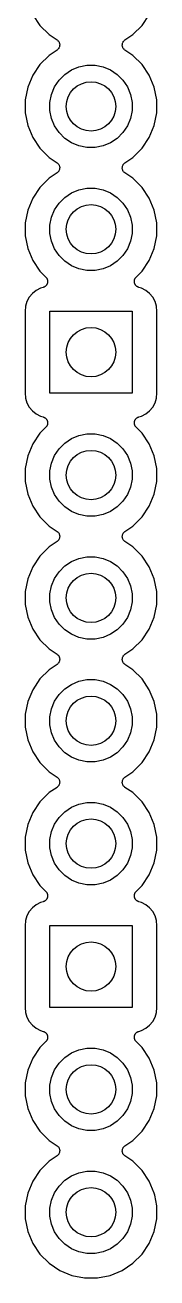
# Model space of a CAD drawing. Extents: x 191 to 259.8, y -137.9 to -38.6.
# Drawn here: x 220.89 to 223.61, y -114.39 to -88.49 of the extents above; entities that cross this region are included whole.
import ezdxf

# ---------------------------------------------------------------- set-up
doc = ezdxf.new("R2010")
doc.units = 0
doc.layers.add('BLACK', color=7, linetype='CONTINUOUS')

msp = doc.modelspace()

# ---------------------------------------------------------------- linework, layer by layer
at = {"layer": 'BLACK', "linetype": 'CONTINUOUS'}
for p, q in [((221.047, -88.2733), (221.195, -88.4957)), ((223.305, -88.4957), (223.453, -88.2733)), ((221.195, -88.4957), (221.384, -88.6848)), ((223.116, -88.6848), (223.305, -88.4957)), ((221.384, -88.6848), (221.548, -88.7944)), ((221.548, -88.7944), (221.549, -88.795)), ((221.549, -88.795), (221.549, -88.795)), ((221.549, -88.795), (221.549, -88.795)), ((221.549, -88.795), (221.55, -88.7954)), ((221.55, -88.7954), (221.559, -88.8033)), ((221.559, -88.8033), (221.568, -88.8109)), ((221.568, -88.8109), (221.568, -88.8112)), ((221.568, -88.8112), (221.569, -88.8114)), ((221.569, -88.8114), (221.576, -88.8208)), ((221.576, -88.8208), (221.584, -88.8302)), ((221.584, -88.8302), (221.584, -88.8305)), ((221.584, -88.8305), (221.584, -88.8307)), ((221.584, -88.8307), (221.59, -88.8414)), ((222.911, -88.8399), (222.917, -88.8293)), ((222.917, -88.8287), (222.925, -88.8194)), ((222.917, -88.829), (222.917, -88.8287)), ((222.917, -88.8293), (222.917, -88.829)), ((222.925, -88.8194), (222.933, -88.8101)), ((222.933, -88.8096), (222.942, -88.802)), ((222.933, -88.8099), (222.933, -88.8096)), ((222.933, -88.8101), (222.933, -88.8099)), ((222.942, -88.802), (222.952, -88.7944)), ((222.952, -88.7944), (223.116, -88.6848)), ((221.548, -89.0056), (221.384, -89.1152)), ((221.558, -88.9979), (221.548, -89.0056)), ((221.567, -88.9903), (221.558, -88.9979)), ((221.575, -88.9805), (221.567, -88.9899)), ((221.567, -88.9899), (221.567, -88.9901)), ((221.567, -88.9901), (221.567, -88.9903)), ((221.583, -88.9713), (221.575, -88.9805)), ((221.589, -88.96), (221.583, -88.9707)), ((221.583, -88.9707), (221.583, -88.971)), ((221.583, -88.971), (221.583, -88.9713)), ((221.595, -88.9495), (221.589, -88.96)), ((221.59, -88.8414), (221.595, -88.8521)), ((221.595, -88.8521), (221.595, -88.8524)), ((221.595, -88.8524), (221.596, -88.8527)), ((221.599, -88.9372), (221.595, -88.9489)), ((221.595, -88.9489), (221.595, -88.9492)), ((221.595, -88.9492), (221.595, -88.9495)), ((221.596, -88.8527), (221.599, -88.8643)), ((221.599, -88.8643), (221.602, -88.8759)), ((221.602, -88.9259), (221.599, -88.9372)), ((221.602, -88.8759), (221.602, -88.8762)), ((221.602, -88.8762), (221.603, -88.8765)), ((221.603, -88.9132), (221.602, -88.9252)), ((221.602, -88.9252), (221.602, -88.9255)), ((221.602, -88.9255), (221.602, -88.9259)), ((221.603, -88.8765), (221.604, -88.8885)), ((221.605, -88.9012), (221.603, -88.9132)), ((221.604, -88.8885), (221.605, -88.9006)), ((221.605, -88.9006), (221.605, -88.9009)), ((221.605, -88.9009), (221.605, -88.9012)), ((222.895, -88.8988), (222.897, -88.8869)), ((222.895, -88.8991), (222.895, -88.8988)), ((222.895, -88.8994), (222.895, -88.8991)), ((222.896, -88.9115), (222.895, -88.8994)), ((222.897, -88.9235), (222.896, -88.9115)), ((222.897, -88.8869), (222.898, -88.8748)), ((222.898, -88.9238), (222.897, -88.9235)), ((222.898, -88.8741), (222.901, -88.8627)), ((222.898, -88.8745), (222.898, -88.8741)), ((222.898, -88.8748), (222.898, -88.8745)), ((222.898, -88.9241), (222.898, -88.9238)), ((222.901, -88.9358), (222.898, -88.9241)), ((222.901, -88.8627), (222.905, -88.8511)), ((222.904, -88.9473), (222.901, -88.9358)), ((222.905, -88.9476), (222.904, -88.9473)), ((222.905, -88.8505), (222.911, -88.8399)), ((222.905, -88.8508), (222.905, -88.8505)), ((222.905, -88.8511), (222.905, -88.8508)), ((222.905, -88.9479), (222.905, -88.9476)), ((222.91, -88.9586), (222.905, -88.9479)), ((222.916, -88.9693), (222.91, -88.9586)), ((222.916, -88.9695), (222.916, -88.9693)), ((222.916, -88.9698), (222.916, -88.9695)), ((222.924, -88.9791), (222.916, -88.9698)), ((222.931, -88.9886), (222.924, -88.9791)), ((222.932, -88.9888), (222.931, -88.9886)), ((222.932, -88.9891), (222.932, -88.9888)), ((222.941, -88.9967), (222.932, -88.9891)), ((222.95, -89.0046), (222.941, -88.9967)), ((222.951, -89.005), (222.95, -89.0046)), ((222.952, -89.0056), (222.951, -89.005)), ((222.951, -89.005), (222.951, -89.005)), ((222.951, -89.005), (222.951, -89.005)), ((223.116, -89.1152), (222.952, -89.0056)), ((221.195, -89.3043), (221.047, -89.5267)), ((221.384, -89.1152), (221.195, -89.3043)), ((221.847, -89.4167), (222.002, -89.3527)), ((222.002, -89.3527), (222.166, -89.32)), ((222.166, -89.32), (222.334, -89.32)), ((222.334, -89.32), (222.498, -89.3527)), ((222.498, -89.3527), (222.653, -89.4167)), ((223.305, -89.3043), (223.116, -89.1152)), ((223.453, -89.5267), (223.305, -89.3043)), ((221.047, -89.5267), (220.944, -89.7739)), ((221.59, -89.6282), (221.708, -89.5098)), ((221.708, -89.5098), (221.847, -89.4167)), ((222.653, -89.4167), (222.792, -89.5098)), ((222.792, -89.5098), (222.91, -89.6282)), ((223.556, -89.7739), (223.453, -89.5267)), ((220.944, -89.7739), (220.892, -90.0362)), ((221.433, -89.9221), (221.497, -89.7674)), ((221.497, -89.7674), (221.59, -89.6282)), ((222.91, -89.6282), (223.003, -89.7674)), ((223.003, -89.7674), (223.067, -89.9221)), ((223.608, -90.0362), (223.556, -89.7739)), ((220.892, -90.0362), (220.892, -90.3037)), ((221.4, -90.0863), (221.433, -89.9221)), ((221.4, -90.2537), (221.4, -90.0863)), ((223.067, -89.9221), (223.1, -90.0863)), ((223.1, -90.0863), (223.1, -90.2537)), ((223.608, -90.3037), (223.608, -90.0362)), ((220.892, -90.3037), (220.944, -90.5661)), ((221.433, -90.4179), (221.4, -90.2537)), ((223.1, -90.2537), (223.067, -90.4179)), ((223.556, -90.5661), (223.608, -90.3037)), ((220.944, -90.5661), (221.047, -90.8133)), ((221.497, -90.5726), (221.433, -90.4179)), ((221.59, -90.7118), (221.497, -90.5726)), ((223.003, -90.5726), (222.91, -90.7118)), ((223.067, -90.4179), (223.003, -90.5726)), ((223.453, -90.8133), (223.556, -90.5661)), ((221.047, -90.8133), (221.195, -91.0357)), ((221.708, -90.8302), (221.59, -90.7118)), ((221.847, -90.9233), (221.708, -90.8302)), ((222.792, -90.8302), (222.653, -90.9233)), ((222.91, -90.7118), (222.792, -90.8302)), ((223.305, -91.0357), (223.453, -90.8133)), ((221.195, -91.0357), (221.384, -91.2248)), ((222.002, -90.9873), (221.847, -90.9233)), ((222.166, -91.02), (222.002, -90.9873)), ((222.334, -91.02), (222.166, -91.02)), ((222.498, -90.9873), (222.334, -91.02)), ((222.653, -90.9233), (222.498, -90.9873)), ((223.116, -91.2248), (223.305, -91.0357)), ((221.384, -91.2248), (221.548, -91.3344)), ((221.548, -91.3344), (221.549, -91.335)), ((221.549, -91.335), (221.549, -91.335)), ((221.549, -91.335), (221.549, -91.335)), ((221.549, -91.335), (221.55, -91.3354)), ((221.55, -91.3354), (221.559, -91.3433)), ((221.559, -91.3433), (221.568, -91.3509)), ((221.568, -91.3509), (221.568, -91.3512)), ((221.568, -91.3512), (221.569, -91.3514)), ((221.569, -91.3514), (221.576, -91.3608)), ((221.576, -91.3608), (221.584, -91.3702)), ((221.584, -91.3702), (221.584, -91.3705)), ((221.584, -91.3705), (221.584, -91.3707)), ((221.584, -91.3707), (221.59, -91.3814)), ((221.59, -91.3814), (221.595, -91.3921)), ((221.595, -91.3921), (221.595, -91.3924)), ((221.595, -91.3924), (221.596, -91.3927)), ((221.596, -91.3927), (221.599, -91.4043)), ((221.599, -91.4043), (221.602, -91.4159)), ((221.602, -91.4159), (221.602, -91.4162)), ((221.602, -91.4162), (221.603, -91.4165)), ((221.603, -91.4165), (221.604, -91.4285)), ((222.895, -91.4388), (222.897, -91.4269)), ((222.897, -91.4269), (222.898, -91.4148)), ((222.898, -91.4141), (222.901, -91.4027)), ((222.898, -91.4145), (222.898, -91.4141)), ((222.898, -91.4148), (222.898, -91.4145)), ((222.901, -91.4027), (222.905, -91.3911)), ((222.905, -91.3905), (222.911, -91.3799)), ((222.905, -91.3908), (222.905, -91.3905)), ((222.905, -91.3911), (222.905, -91.3908)), ((222.911, -91.3799), (222.917, -91.3693)), ((222.917, -91.3687), (222.925, -91.3594)), ((222.917, -91.369), (222.917, -91.3687)), ((222.917, -91.3693), (222.917, -91.369)), ((222.925, -91.3594), (222.933, -91.3501)), ((222.933, -91.3496), (222.942, -91.342)), ((222.933, -91.3499), (222.933, -91.3496)), ((222.933, -91.3501), (222.933, -91.3499)), ((222.942, -91.342), (222.952, -91.3344)), ((222.952, -91.3344), (223.116, -91.2248)), ((221.384, -91.6552), (221.195, -91.8443)), ((221.548, -91.5456), (221.384, -91.6552)), ((221.558, -91.5379), (221.548, -91.5456)), ((221.567, -91.5303), (221.558, -91.5379)), ((221.575, -91.5205), (221.567, -91.5299)), ((221.567, -91.5299), (221.567, -91.5301)), ((221.567, -91.5301), (221.567, -91.5303)), ((221.583, -91.5113), (221.575, -91.5205)), ((221.589, -91.5), (221.583, -91.5107)), ((221.583, -91.5107), (221.583, -91.511)), ((221.583, -91.511), (221.583, -91.5113)), ((221.595, -91.4895), (221.589, -91.5)), ((221.599, -91.4772), (221.595, -91.4889)), ((221.595, -91.4889), (221.595, -91.4892)), ((221.595, -91.4892), (221.595, -91.4895)), ((221.602, -91.4659), (221.599, -91.4772)), ((221.603, -91.4532), (221.602, -91.4652)), ((221.602, -91.4652), (221.602, -91.4655)), ((221.602, -91.4655), (221.602, -91.4659)), ((221.605, -91.4412), (221.603, -91.4532)), ((221.604, -91.4285), (221.605, -91.4406)), ((221.605, -91.4406), (221.605, -91.4409)), ((221.605, -91.4409), (221.605, -91.4412)), ((222.895, -91.4391), (222.895, -91.4388)), ((222.895, -91.4394), (222.895, -91.4391)), ((222.896, -91.4515), (222.895, -91.4394)), ((222.897, -91.4635), (222.896, -91.4515)), ((222.898, -91.4638), (222.897, -91.4635)), ((222.898, -91.4641), (222.898, -91.4638)), ((222.901, -91.4758), (222.898, -91.4641)), ((222.904, -91.4873), (222.901, -91.4758)), ((222.905, -91.4876), (222.904, -91.4873)), ((222.905, -91.4879), (222.905, -91.4876)), ((222.91, -91.4986), (222.905, -91.4879)), ((222.916, -91.5093), (222.91, -91.4986)), ((222.916, -91.5095), (222.916, -91.5093)), ((222.916, -91.5098), (222.916, -91.5095)), ((222.924, -91.5191), (222.916, -91.5098)), ((222.931, -91.5286), (222.924, -91.5191)), ((222.932, -91.5288), (222.931, -91.5286)), ((222.932, -91.5291), (222.932, -91.5288)), ((222.941, -91.5367), (222.932, -91.5291)), ((222.95, -91.5446), (222.941, -91.5367)), ((222.951, -91.545), (222.95, -91.5446)), ((222.952, -91.5456), (222.951, -91.545)), ((222.951, -91.545), (222.951, -91.545)), ((222.951, -91.545), (222.951, -91.545)), ((223.116, -91.6552), (222.952, -91.5456)), ((223.305, -91.8443), (223.116, -91.6552)), ((221.195, -91.8443), (221.047, -92.0667)), ((221.847, -91.9567), (222.002, -91.8927)), ((222.002, -91.8927), (222.166, -91.86)), ((222.166, -91.86), (222.334, -91.86)), ((222.334, -91.86), (222.498, -91.8927)), ((222.498, -91.8927), (222.653, -91.9567)), ((223.453, -92.0667), (223.305, -91.8443)), ((221.047, -92.0667), (220.944, -92.3139)), ((221.497, -92.3074), (221.59, -92.1682)), ((221.59, -92.1682), (221.708, -92.0498)), ((221.708, -92.0498), (221.847, -91.9567)), ((222.653, -91.9567), (222.792, -92.0498)), ((222.792, -92.0498), (222.91, -92.1682)), ((222.91, -92.1682), (223.003, -92.3074)), ((223.556, -92.3139), (223.453, -92.0667)), ((220.944, -92.3139), (220.892, -92.5763)), ((221.4, -92.6263), (221.433, -92.4621)), ((221.433, -92.4621), (221.497, -92.3074)), ((223.003, -92.3074), (223.067, -92.4621)), ((223.067, -92.4621), (223.1, -92.6263)), ((223.608, -92.5763), (223.556, -92.3139)), ((220.892, -92.5763), (220.892, -92.8438)), ((221.4, -92.7937), (221.4, -92.6263)), ((223.1, -92.6263), (223.1, -92.7937)), ((223.608, -92.8438), (223.608, -92.5763)), ((220.892, -92.8438), (220.944, -93.1061)), ((221.433, -92.9579), (221.4, -92.7937)), ((221.497, -93.1126), (221.433, -92.9579)), ((223.067, -92.9579), (223.003, -93.1126)), ((223.1, -92.7937), (223.067, -92.9579)), ((223.556, -93.1061), (223.608, -92.8438)), ((220.944, -93.1061), (221.047, -93.3533)), ((221.59, -93.2518), (221.497, -93.1126)), ((223.003, -93.1126), (222.91, -93.2518)), ((223.453, -93.3533), (223.556, -93.1061)), ((221.047, -93.3533), (221.195, -93.5757)), ((221.708, -93.3702), (221.59, -93.2518)), ((221.847, -93.4633), (221.708, -93.3702)), ((222.002, -93.5273), (221.847, -93.4633)), ((222.653, -93.4633), (222.498, -93.5273)), ((222.792, -93.3702), (222.653, -93.4633)), ((222.91, -93.2518), (222.792, -93.3702)), ((223.305, -93.5757), (223.453, -93.3533)), ((221.195, -93.5757), (221.318, -93.6987)), ((221.318, -93.6987), (221.319, -93.6999)), ((221.319, -93.6999), (221.323, -93.7046)), ((221.323, -93.7046), (221.327, -93.7088)), ((221.327, -93.7088), (221.331, -93.7142)), ((221.331, -93.7142), (221.335, -93.7193)), ((221.335, -93.7193), (221.338, -93.7246)), ((221.338, -93.7246), (221.341, -93.7295)), ((221.341, -93.7295), (221.343, -93.7355)), ((221.343, -93.7355), (221.346, -93.7413)), ((221.346, -93.7413), (221.348, -93.747)), ((221.348, -93.747), (221.35, -93.7525)), ((221.35, -93.7525), (221.351, -93.7589)), ((222.166, -93.56), (222.002, -93.5273)), ((222.334, -93.56), (222.166, -93.56)), ((222.498, -93.5273), (222.334, -93.56)), ((223.147, -93.7634), (223.149, -93.7571)), ((223.149, -93.7571), (223.15, -93.7508)), ((223.15, -93.7508), (223.153, -93.7453)), ((223.153, -93.7453), (223.154, -93.7397)), ((223.154, -93.7397), (223.157, -93.7339)), ((223.157, -93.7339), (223.16, -93.7279)), ((223.16, -93.7279), (223.163, -93.723)), ((223.163, -93.723), (223.166, -93.7178)), ((223.166, -93.7178), (223.17, -93.7128)), ((223.17, -93.7128), (223.174, -93.7074)), ((223.174, -93.7074), (223.178, -93.7033)), ((223.178, -93.7033), (223.182, -93.6987)), ((223.182, -93.6987), (223.305, -93.5757)), ((221.116, -93.9756), (221.039, -94.0391)), ((221.205, -93.9284), (221.116, -93.9756)), ((221.265, -93.91), (221.205, -93.9284)), ((221.271, -93.9078), (221.265, -93.91)), ((221.276, -93.9061), (221.271, -93.9078)), ((221.282, -93.903), (221.276, -93.9061)), ((221.288, -93.9005), (221.282, -93.903)), ((221.293, -93.8973), (221.288, -93.9005)), ((221.298, -93.8945), (221.293, -93.8973)), ((221.303, -93.8904), (221.298, -93.8945)), ((221.309, -93.8868), (221.303, -93.8904)), ((221.313, -93.8826), (221.309, -93.8868)), ((221.318, -93.8789), (221.313, -93.8826)), ((221.322, -93.8739), (221.318, -93.8789)), ((221.326, -93.8693), (221.322, -93.8739)), ((221.33, -93.8644), (221.326, -93.8693)), ((221.333, -93.8599), (221.33, -93.8644)), ((221.337, -93.8542), (221.333, -93.8599)), ((221.34, -93.8487), (221.337, -93.8542)), ((221.342, -93.8433), (221.34, -93.8487)), ((221.345, -93.8381), (221.342, -93.8433)), ((221.347, -93.8319), (221.345, -93.8381)), ((221.35, -93.8259), (221.347, -93.8319)), ((221.351, -93.8201), (221.35, -93.8259)), ((221.351, -93.7589), (221.353, -93.7651)), ((221.353, -93.8145), (221.351, -93.8201)), ((221.353, -93.7651), (221.354, -93.771)), ((221.355, -93.8016), (221.353, -93.808)), ((221.353, -93.808), (221.353, -93.8145)), ((221.354, -93.771), (221.355, -93.7768)), ((221.355, -93.7768), (221.355, -93.7833)), ((221.355, -93.7833), (221.355, -93.7898)), ((221.355, -93.7898), (221.355, -93.7957)), ((221.355, -93.7957), (221.355, -93.8016)), ((223.145, -93.775), (223.147, -93.7693)), ((223.145, -93.7816), (223.145, -93.775)), ((223.145, -93.788), (223.145, -93.7816)), ((223.145, -93.7939), (223.145, -93.788)), ((223.145, -93.7998), (223.145, -93.7939)), ((223.146, -93.8062), (223.145, -93.7998)), ((223.147, -93.8127), (223.146, -93.8062)), ((223.147, -93.7693), (223.147, -93.7634)), ((223.149, -93.8184), (223.147, -93.8127)), ((223.15, -93.8242), (223.149, -93.8184)), ((223.152, -93.8302), (223.15, -93.8242)), ((223.154, -93.8365), (223.152, -93.8302)), ((223.157, -93.8417), (223.154, -93.8365)), ((223.159, -93.8472), (223.157, -93.8417)), ((223.163, -93.8526), (223.159, -93.8472)), ((223.166, -93.8584), (223.163, -93.8526)), ((223.169, -93.863), (223.166, -93.8584)), ((223.173, -93.8679), (223.169, -93.863)), ((223.177, -93.8726), (223.173, -93.8679)), ((223.181, -93.8777), (223.177, -93.8726)), ((223.186, -93.8814), (223.181, -93.8777)), ((223.19, -93.8857), (223.186, -93.8814)), ((223.195, -93.8894), (223.19, -93.8857)), ((223.2, -93.8935), (223.195, -93.8894)), ((223.205, -93.8964), (223.2, -93.8935)), ((223.21, -93.8997), (223.205, -93.8964)), ((223.216, -93.9023), (223.21, -93.8997)), ((223.222, -93.9054), (223.216, -93.9023)), ((223.228, -93.9072), (223.222, -93.9054)), ((223.233, -93.9095), (223.228, -93.9072)), ((223.235, -93.91), (223.233, -93.9095)), ((223.295, -93.9284), (223.235, -93.91)), ((223.384, -93.9756), (223.295, -93.9284)), ((223.461, -94.0391), (223.384, -93.9756)), ((220.928, -94.2047), (220.899, -94.3004)), ((220.976, -94.1164), (220.928, -94.2047)), ((221.039, -94.0391), (220.976, -94.1164)), ((223.524, -94.1164), (223.461, -94.0391)), ((223.572, -94.2047), (223.524, -94.1164)), ((223.601, -94.3004), (223.572, -94.2047)), ((220.899, -94.3004), (220.889, -94.4062)), ((220.889, -94.4062), (220.889, -96.0938)), ((221.4, -96.1), (221.4, -94.4)), ((221.4, -94.4), (223.1, -94.4)), ((223.1, -94.4), (223.1, -96.1)), ((223.611, -94.4062), (223.601, -94.3004)), ((223.611, -96.0938), (223.611, -94.4062)), ((220.889, -96.0938), (220.899, -96.1996)), ((220.899, -96.1996), (220.928, -96.2953)), ((220.928, -96.2953), (220.976, -96.3836)), ((223.1, -96.1), (221.4, -96.1)), ((223.524, -96.3836), (223.572, -96.2953)), ((223.572, -96.2953), (223.601, -96.1996)), ((223.601, -96.1996), (223.611, -96.0938)), ((220.976, -96.3836), (221.039, -96.4609)), ((221.039, -96.4609), (221.116, -96.5244)), ((221.116, -96.5244), (221.205, -96.5716)), ((221.205, -96.5716), (221.265, -96.59)), ((221.265, -96.59), (221.267, -96.5905)), ((221.267, -96.5905), (221.272, -96.5928)), ((221.272, -96.5928), (221.278, -96.5946)), ((221.278, -96.5946), (221.284, -96.5977)), ((221.284, -96.5977), (221.29, -96.6003)), ((221.29, -96.6003), (221.295, -96.6037)), ((221.295, -96.6037), (221.3, -96.6065)), ((221.3, -96.6065), (221.305, -96.6106)), ((223.197, -96.6096), (223.202, -96.6055)), ((223.202, -96.6055), (223.207, -96.6027)), ((223.207, -96.6027), (223.212, -96.5995)), ((223.212, -96.5995), (223.218, -96.597)), ((223.218, -96.597), (223.224, -96.5939)), ((223.224, -96.5939), (223.229, -96.5922)), ((223.229, -96.5922), (223.235, -96.59)), ((223.235, -96.59), (223.295, -96.5716)), ((223.295, -96.5716), (223.384, -96.5244)), ((223.384, -96.5244), (223.461, -96.4609)), ((223.461, -96.4609), (223.524, -96.3836)), ((221.318, -96.8013), (221.195, -96.9243)), ((221.305, -96.6106), (221.31, -96.6143)), ((221.31, -96.6143), (221.314, -96.6186)), ((221.314, -96.6186), (221.319, -96.6223)), ((221.322, -96.7968), (221.318, -96.8013)), ((221.319, -96.6223), (221.323, -96.6274)), ((221.326, -96.7926), (221.322, -96.7968)), ((221.323, -96.6274), (221.327, -96.6321)), ((221.33, -96.7872), (221.326, -96.7926)), ((221.327, -96.6321), (221.331, -96.637)), ((221.334, -96.7822), (221.33, -96.7872)), ((221.331, -96.637), (221.334, -96.6416)), ((221.334, -96.6416), (221.337, -96.6474)), ((221.337, -96.777), (221.334, -96.7822)), ((221.337, -96.6474), (221.341, -96.6528)), ((221.34, -96.7721), (221.337, -96.777)), ((221.343, -96.7661), (221.34, -96.7721)), ((221.341, -96.6528), (221.343, -96.6583)), ((221.343, -96.6583), (221.346, -96.6635)), ((221.346, -96.7603), (221.343, -96.7661)), ((221.346, -96.6635), (221.348, -96.6698)), ((221.347, -96.7547), (221.346, -96.7603)), ((221.35, -96.7492), (221.347, -96.7547)), ((221.348, -96.6698), (221.35, -96.6758)), ((221.35, -96.6758), (221.351, -96.6816)), ((221.351, -96.7428), (221.35, -96.7492)), ((221.351, -96.6816), (221.353, -96.6873)), ((221.353, -96.7366), (221.351, -96.7428)), ((221.353, -96.6873), (221.354, -96.6938)), ((221.355, -96.725), (221.353, -96.7307)), ((221.353, -96.7307), (221.353, -96.7366)), ((221.354, -96.6938), (221.355, -96.7002)), ((221.355, -96.7002), (221.355, -96.7061)), ((221.355, -96.7061), (221.355, -96.712)), ((221.355, -96.712), (221.355, -96.7184)), ((221.355, -96.7184), (221.355, -96.725)), ((223.145, -96.6984), (223.147, -96.692)), ((223.145, -96.7043), (223.145, -96.6984)), ((223.145, -96.7102), (223.145, -96.7043)), ((223.145, -96.7167), (223.145, -96.7102)), ((223.145, -96.7232), (223.145, -96.7167)), ((223.146, -96.729), (223.145, -96.7232)), ((223.147, -96.7349), (223.146, -96.729)), ((223.147, -96.6855), (223.149, -96.6799)), ((223.147, -96.692), (223.147, -96.6855)), ((223.149, -96.7411), (223.147, -96.7349)), ((223.149, -96.6799), (223.15, -96.6741)), ((223.15, -96.7475), (223.149, -96.7411)), ((223.15, -96.6741), (223.153, -96.6681)), ((223.152, -96.753), (223.15, -96.7475)), ((223.154, -96.7587), (223.152, -96.753)), ((223.153, -96.6681), (223.155, -96.6619)), ((223.157, -96.7645), (223.154, -96.7587)), ((223.155, -96.6619), (223.158, -96.6567)), ((223.159, -96.7705), (223.157, -96.7645)), ((223.158, -96.6567), (223.16, -96.6513)), ((223.162, -96.7754), (223.159, -96.7705)), ((223.16, -96.6513), (223.163, -96.6458)), ((223.165, -96.7807), (223.162, -96.7754)), ((223.163, -96.6458), (223.167, -96.6401)), ((223.169, -96.7858), (223.165, -96.7807)), ((223.167, -96.6401), (223.17, -96.6356)), ((223.173, -96.7912), (223.169, -96.7858)), ((223.17, -96.6356), (223.174, -96.6307)), ((223.177, -96.7954), (223.173, -96.7912)), ((223.174, -96.6307), (223.178, -96.6261)), ((223.181, -96.8001), (223.177, -96.7954)), ((223.178, -96.6261), (223.182, -96.6211)), ((223.182, -96.8013), (223.181, -96.8001)), ((223.182, -96.6211), (223.187, -96.6174)), ((223.305, -96.9243), (223.182, -96.8013)), ((223.187, -96.6174), (223.191, -96.6132)), ((223.191, -96.6132), (223.197, -96.6096)), ((221.195, -96.9243), (221.047, -97.1467)), ((221.708, -97.1298), (221.847, -97.0367)), ((221.847, -97.0367), (222.002, -96.9727)), ((222.002, -96.9727), (222.166, -96.94)), ((222.166, -96.94), (222.334, -96.94)), ((222.334, -96.94), (222.498, -96.9727)), ((222.498, -96.9727), (222.653, -97.0367)), ((222.653, -97.0367), (222.792, -97.1298)), ((223.453, -97.1467), (223.305, -96.9243)), ((221.047, -97.1467), (220.944, -97.3939)), ((221.497, -97.3874), (221.59, -97.2482)), ((221.59, -97.2482), (221.708, -97.1298)), ((222.792, -97.1298), (222.91, -97.2482)), ((222.91, -97.2482), (223.003, -97.3874)), ((223.556, -97.3939), (223.453, -97.1467)), ((220.944, -97.3939), (220.892, -97.6562)), ((221.4, -97.7063), (221.433, -97.5421)), ((221.433, -97.5421), (221.497, -97.3874)), ((223.003, -97.3874), (223.067, -97.5421)), ((223.067, -97.5421), (223.1, -97.7063)), ((223.608, -97.6562), (223.556, -97.3939)), ((220.892, -97.6562), (220.892, -97.9237)), ((221.4, -97.8737), (221.4, -97.7063)), ((221.433, -98.0379), (221.4, -97.8737)), ((223.1, -97.8737), (223.067, -98.0379)), ((223.1, -97.7063), (223.1, -97.8737)), ((223.608, -97.9237), (223.608, -97.6562)), ((220.892, -97.9237), (220.944, -98.1861)), ((221.497, -98.1926), (221.433, -98.0379)), ((223.067, -98.0379), (223.003, -98.1926)), ((223.556, -98.1861), (223.608, -97.9237)), ((220.944, -98.1861), (221.047, -98.4333)), ((221.59, -98.3318), (221.497, -98.1926)), ((221.708, -98.4502), (221.59, -98.3318)), ((222.91, -98.3318), (222.792, -98.4502)), ((223.003, -98.1926), (222.91, -98.3318)), ((223.453, -98.4333), (223.556, -98.1861)), ((221.047, -98.4333), (221.195, -98.6557)), ((221.195, -98.6557), (221.384, -98.8448)), ((221.847, -98.5433), (221.708, -98.4502)), ((222.002, -98.6073), (221.847, -98.5433)), ((222.166, -98.64), (222.002, -98.6073)), ((222.334, -98.64), (222.166, -98.64)), ((222.498, -98.6073), (222.334, -98.64)), ((222.653, -98.5433), (222.498, -98.6073)), ((222.792, -98.4502), (222.653, -98.5433)), ((223.116, -98.8448), (223.305, -98.6557)), ((223.305, -98.6557), (223.453, -98.4333)), ((221.384, -98.8448), (221.548, -98.9544)), ((222.952, -98.9544), (223.116, -98.8448)), ((221.548, -99.1656), (221.384, -99.2752)), ((221.548, -98.9544), (221.549, -98.955)), ((221.558, -99.1579), (221.548, -99.1656)), ((221.549, -98.955), (221.549, -98.955)), ((221.549, -98.955), (221.549, -98.955)), ((221.549, -98.955), (221.55, -98.9554)), ((221.55, -98.9554), (221.559, -98.9633)), ((221.567, -99.1503), (221.558, -99.1579)), ((221.559, -98.9633), (221.568, -98.9709)), ((221.575, -99.1405), (221.567, -99.1499)), ((221.567, -99.1499), (221.567, -99.1501)), ((221.567, -99.1501), (221.567, -99.1503)), ((221.568, -98.9709), (221.568, -98.9712)), ((221.568, -98.9712), (221.569, -98.9714)), ((221.569, -98.9714), (221.576, -98.9808)), ((221.583, -99.1313), (221.575, -99.1405)), ((221.576, -98.9808), (221.584, -98.9902)), ((221.589, -99.12), (221.583, -99.1307)), ((221.583, -99.1307), (221.583, -99.131)), ((221.583, -99.131), (221.583, -99.1313)), ((221.584, -98.9902), (221.584, -98.9905)), ((221.584, -98.9905), (221.584, -98.9907)), ((221.584, -98.9907), (221.59, -99.0014)), ((221.595, -99.1095), (221.589, -99.12)), ((221.59, -99.0014), (221.595, -99.0121)), ((221.595, -99.0121), (221.595, -99.0124)), ((221.595, -99.0124), (221.596, -99.0127)), ((221.599, -99.0972), (221.595, -99.1089)), ((221.595, -99.1089), (221.595, -99.1092)), ((221.595, -99.1092), (221.595, -99.1095)), ((221.596, -99.0127), (221.599, -99.0243)), ((221.599, -99.0243), (221.602, -99.0359)), ((221.602, -99.0859), (221.599, -99.0972)), ((221.602, -99.0359), (221.602, -99.0362)), ((221.602, -99.0362), (221.603, -99.0365)), ((221.603, -99.0732), (221.602, -99.0852)), ((221.602, -99.0852), (221.602, -99.0855)), ((221.602, -99.0855), (221.602, -99.0859)), ((221.603, -99.0365), (221.604, -99.0485)), ((221.605, -99.0612), (221.603, -99.0732)), ((221.604, -99.0485), (221.605, -99.0606)), ((221.605, -99.0606), (221.605, -99.0609)), ((221.605, -99.0609), (221.605, -99.0612)), ((222.895, -99.0588), (222.897, -99.0469)), ((222.895, -99.0591), (222.895, -99.0588)), ((222.895, -99.0594), (222.895, -99.0591)), ((222.896, -99.0715), (222.895, -99.0594)), ((222.897, -99.0835), (222.896, -99.0715)), ((222.897, -99.0469), (222.898, -99.0348)), ((222.898, -99.0838), (222.897, -99.0835)), ((222.898, -99.0341), (222.901, -99.0228)), ((222.898, -99.0345), (222.898, -99.0341)), ((222.898, -99.0348), (222.898, -99.0345)), ((222.898, -99.0841), (222.898, -99.0838)), ((222.901, -99.0958), (222.898, -99.0841)), ((222.901, -99.0228), (222.905, -99.0111)), ((222.904, -99.1073), (222.901, -99.0958)), ((222.905, -99.1076), (222.904, -99.1073)), ((222.905, -99.0105), (222.911, -98.9999)), ((222.905, -99.0108), (222.905, -99.0105)), ((222.905, -99.0111), (222.905, -99.0108)), ((222.905, -99.1079), (222.905, -99.1076)), ((222.91, -99.1186), (222.905, -99.1079)), ((222.916, -99.1293), (222.91, -99.1186)), ((222.911, -98.9999), (222.917, -98.9893)), ((222.916, -99.1295), (222.916, -99.1293)), ((222.916, -99.1298), (222.916, -99.1295)), ((222.924, -99.1391), (222.916, -99.1298)), ((222.917, -98.9887), (222.925, -98.9794)), ((222.917, -98.989), (222.917, -98.9887)), ((222.917, -98.9893), (222.917, -98.989)), ((222.931, -99.1486), (222.924, -99.1391)), ((222.925, -98.9794), (222.933, -98.9701)), ((222.932, -99.1488), (222.931, -99.1486)), ((222.932, -99.1491), (222.932, -99.1488)), ((222.941, -99.1567), (222.932, -99.1491)), ((222.933, -98.9697), (222.942, -98.962)), ((222.933, -98.9699), (222.933, -98.9697)), ((222.933, -98.9701), (222.933, -98.9699)), ((222.95, -99.1646), (222.941, -99.1567)), ((222.942, -98.962), (222.952, -98.9544)), ((222.951, -99.165), (222.95, -99.1646)), ((222.952, -99.1656), (222.951, -99.165)), ((222.951, -99.165), (222.951, -99.165)), ((222.951, -99.165), (222.951, -99.165)), ((223.116, -99.2752), (222.952, -99.1656)), ((221.384, -99.2752), (221.195, -99.4643)), ((223.305, -99.4643), (223.116, -99.2752)), ((221.047, -99.6867), (220.944, -99.9339)), ((221.195, -99.4643), (221.047, -99.6867)), ((221.59, -99.7882), (221.708, -99.6698)), ((221.708, -99.6698), (221.847, -99.5767)), ((221.847, -99.5767), (222.002, -99.5127)), ((222.002, -99.5127), (222.166, -99.48)), ((222.166, -99.48), (222.334, -99.48)), ((222.334, -99.48), (222.498, -99.5127)), ((222.498, -99.5127), (222.653, -99.5767)), ((222.653, -99.5767), (222.792, -99.6698)), ((222.792, -99.6698), (222.91, -99.7882)), ((223.453, -99.6867), (223.305, -99.4643)), ((223.556, -99.9339), (223.453, -99.6867)), ((220.944, -99.9339), (220.892, -100.196)), ((221.433, -100.082), (221.497, -99.9274)), ((221.497, -99.9274), (221.59, -99.7882)), ((222.91, -99.7882), (223.003, -99.9274)), ((223.003, -99.9274), (223.067, -100.082)), ((223.608, -100.196), (223.556, -99.9339)), ((220.892, -100.196), (220.892, -100.464)), ((221.4, -100.246), (221.433, -100.082)), ((223.067, -100.082), (223.1, -100.246)), ((223.608, -100.464), (223.608, -100.196)), ((220.892, -100.464), (220.944, -100.726)), ((221.4, -100.414), (221.4, -100.246)), ((221.433, -100.578), (221.4, -100.414)), ((223.1, -100.414), (223.067, -100.578)), ((223.1, -100.246), (223.1, -100.414)), ((223.556, -100.726), (223.608, -100.464)), ((220.944, -100.726), (221.047, -100.973)), ((221.497, -100.733), (221.433, -100.578)), ((221.59, -100.872), (221.497, -100.733)), ((223.003, -100.733), (222.91, -100.872)), ((223.067, -100.578), (223.003, -100.733)), ((223.453, -100.973), (223.556, -100.726)), ((221.047, -100.973), (221.195, -101.196)), ((221.708, -100.99), (221.59, -100.872)), ((221.847, -101.083), (221.708, -100.99)), ((222.792, -100.99), (222.653, -101.083)), ((222.91, -100.872), (222.792, -100.99)), ((223.305, -101.196), (223.453, -100.973)), ((221.195, -101.196), (221.384, -101.385)), ((222.002, -101.147), (221.847, -101.083)), ((222.166, -101.18), (222.002, -101.147)), ((222.334, -101.18), (222.166, -101.18)), ((222.498, -101.147), (222.334, -101.18)), ((222.653, -101.083), (222.498, -101.147)), ((223.116, -101.385), (223.305, -101.196)), ((221.384, -101.385), (221.548, -101.494)), ((221.548, -101.494), (221.549, -101.495)), ((221.549, -101.495), (221.549, -101.495)), ((221.549, -101.495), (221.549, -101.495)), ((221.549, -101.495), (221.55, -101.495)), ((221.55, -101.495), (221.559, -101.503)), ((221.559, -101.503), (221.568, -101.511)), ((221.568, -101.511), (221.568, -101.511)), ((221.568, -101.511), (221.569, -101.511)), ((221.569, -101.511), (221.576, -101.521)), ((221.576, -101.521), (221.584, -101.53)), ((222.917, -101.529), (222.925, -101.519)), ((222.925, -101.519), (222.933, -101.51)), ((222.933, -101.51), (222.942, -101.502)), ((222.933, -101.51), (222.933, -101.51)), ((222.933, -101.51), (222.933, -101.51)), ((222.942, -101.502), (222.952, -101.494)), ((222.952, -101.494), (223.116, -101.385)), ((221.548, -101.706), (221.384, -101.815)), ((221.558, -101.698), (221.548, -101.706)), ((221.567, -101.69), (221.558, -101.698)), ((221.575, -101.681), (221.567, -101.69)), ((221.567, -101.69), (221.567, -101.69)), ((221.567, -101.69), (221.567, -101.69)), ((221.583, -101.671), (221.575, -101.681)), ((221.589, -101.66), (221.583, -101.671)), ((221.583, -101.671), (221.583, -101.671)), ((221.583, -101.671), (221.583, -101.671)), ((221.584, -101.53), (221.584, -101.53)), ((221.584, -101.53), (221.584, -101.531)), ((221.584, -101.531), (221.59, -101.541)), ((221.595, -101.65), (221.589, -101.66)), ((221.59, -101.541), (221.595, -101.552)), ((221.595, -101.552), (221.595, -101.552)), ((221.595, -101.552), (221.596, -101.553)), ((221.599, -101.637), (221.595, -101.649)), ((221.595, -101.649), (221.595, -101.649)), ((221.595, -101.649), (221.595, -101.65)), ((221.596, -101.553), (221.599, -101.564)), ((221.599, -101.564), (221.602, -101.576)), ((221.602, -101.626), (221.599, -101.637)), ((221.602, -101.576), (221.602, -101.576)), ((221.602, -101.576), (221.603, -101.577)), ((221.603, -101.613), (221.602, -101.625)), ((221.602, -101.625), (221.602, -101.626)), ((221.602, -101.626), (221.602, -101.626)), ((221.603, -101.577), (221.604, -101.589)), ((221.605, -101.601), (221.603, -101.613)), ((221.604, -101.589), (221.605, -101.601)), ((221.605, -101.601), (221.605, -101.601)), ((221.605, -101.601), (221.605, -101.601)), ((222.895, -101.599), (222.897, -101.587)), ((222.896, -101.611), (222.895, -101.599)), ((222.895, -101.599), (222.895, -101.599)), ((222.895, -101.599), (222.895, -101.599)), ((222.897, -101.623), (222.896, -101.611)), ((222.897, -101.587), (222.898, -101.575)), ((222.898, -101.624), (222.897, -101.623)), ((222.898, -101.574), (222.901, -101.563)), ((222.898, -101.575), (222.898, -101.574)), ((222.898, -101.574), (222.898, -101.574)), ((222.901, -101.636), (222.898, -101.624)), ((222.898, -101.624), (222.898, -101.624)), ((222.901, -101.563), (222.905, -101.551)), ((222.904, -101.647), (222.901, -101.636)), ((222.905, -101.648), (222.904, -101.647)), ((222.905, -101.55), (222.911, -101.54)), ((222.905, -101.551), (222.905, -101.55)), ((222.905, -101.551), (222.905, -101.551)), ((222.91, -101.659), (222.905, -101.648)), ((222.905, -101.648), (222.905, -101.648)), ((222.916, -101.669), (222.91, -101.659)), ((222.911, -101.54), (222.917, -101.529)), ((222.916, -101.67), (222.916, -101.669)), ((222.924, -101.679), (222.916, -101.67)), ((222.916, -101.67), (222.916, -101.67)), ((222.917, -101.529), (222.917, -101.529)), ((222.917, -101.529), (222.917, -101.529)), ((222.931, -101.689), (222.924, -101.679)), ((222.932, -101.689), (222.931, -101.689)), ((222.941, -101.697), (222.932, -101.689)), ((222.932, -101.689), (222.932, -101.689)), ((222.95, -101.705), (222.941, -101.697)), ((222.951, -101.705), (222.95, -101.705)), ((222.952, -101.706), (222.951, -101.705)), ((222.951, -101.705), (222.951, -101.705)), ((222.951, -101.705), (222.951, -101.705)), ((223.116, -101.815), (222.952, -101.706)), ((221.195, -102.004), (221.047, -102.227)), ((221.384, -101.815), (221.195, -102.004)), ((222.002, -102.053), (222.166, -102.02)), ((222.166, -102.02), (222.334, -102.02)), ((222.334, -102.02), (222.498, -102.053)), ((223.305, -102.004), (223.116, -101.815)), ((223.453, -102.227), (223.305, -102.004)), ((221.047, -102.227), (220.944, -102.474)), ((221.59, -102.328), (221.708, -102.21)), ((221.708, -102.21), (221.847, -102.117)), ((221.847, -102.117), (222.002, -102.053)), ((222.498, -102.053), (222.653, -102.117)), ((222.653, -102.117), (222.792, -102.21)), ((222.792, -102.21), (222.91, -102.328)), ((223.556, -102.474), (223.453, -102.227)), ((220.944, -102.474), (220.892, -102.736)), ((221.433, -102.622), (221.497, -102.467)), ((221.497, -102.467), (221.59, -102.328)), ((222.91, -102.328), (223.003, -102.467)), ((223.003, -102.467), (223.067, -102.622)), ((223.608, -102.736), (223.556, -102.474)), ((220.892, -102.736), (220.892, -103.004)), ((221.4, -102.786), (221.433, -102.622)), ((221.4, -102.954), (221.4, -102.786)), ((223.067, -102.622), (223.1, -102.786)), ((223.1, -102.786), (223.1, -102.954)), ((223.608, -103.004), (223.608, -102.736)), ((220.892, -103.004), (220.944, -103.266)), ((221.433, -103.118), (221.4, -102.954)), ((223.1, -102.954), (223.067, -103.118)), ((223.556, -103.266), (223.608, -103.004)), ((220.944, -103.266), (221.047, -103.513)), ((221.497, -103.273), (221.433, -103.118)), ((221.59, -103.412), (221.497, -103.273)), ((223.003, -103.273), (222.91, -103.412)), ((223.067, -103.118), (223.003, -103.273)), ((223.453, -103.513), (223.556, -103.266)), ((221.047, -103.513), (221.195, -103.736)), ((221.708, -103.53), (221.59, -103.412)), ((221.847, -103.623), (221.708, -103.53)), ((222.792, -103.53), (222.653, -103.623)), ((222.91, -103.412), (222.792, -103.53)), ((223.305, -103.736), (223.453, -103.513)), ((221.195, -103.736), (221.384, -103.925)), ((222.002, -103.687), (221.847, -103.623)), ((222.166, -103.72), (222.002, -103.687)), ((222.334, -103.72), (222.166, -103.72)), ((222.498, -103.687), (222.334, -103.72)), ((222.653, -103.623), (222.498, -103.687)), ((223.116, -103.925), (223.305, -103.736)), ((221.384, -103.925), (221.548, -104.034)), ((221.548, -104.034), (221.549, -104.035)), ((221.549, -104.035), (221.549, -104.035)), ((221.549, -104.035), (221.549, -104.035)), ((221.549, -104.035), (221.55, -104.035)), ((221.55, -104.035), (221.559, -104.043)), ((221.559, -104.043), (221.568, -104.051)), ((221.568, -104.051), (221.568, -104.051)), ((221.568, -104.051), (221.569, -104.051)), ((221.569, -104.051), (221.576, -104.061)), ((221.576, -104.061), (221.584, -104.07)), ((221.584, -104.07), (221.584, -104.07)), ((221.584, -104.07), (221.584, -104.071)), ((221.584, -104.071), (221.59, -104.081)), ((221.59, -104.081), (221.595, -104.092)), ((221.595, -104.092), (221.595, -104.092)), ((221.595, -104.092), (221.596, -104.093)), ((221.596, -104.093), (221.599, -104.104)), ((221.599, -104.104), (221.602, -104.116)), ((221.602, -104.116), (221.602, -104.116)), ((221.602, -104.116), (221.603, -104.117)), ((221.603, -104.117), (221.604, -104.129)), ((222.897, -104.127), (222.898, -104.115)), ((222.898, -104.114), (222.901, -104.103)), ((222.898, -104.115), (222.898, -104.114)), ((222.898, -104.114), (222.898, -104.114)), ((222.901, -104.103), (222.905, -104.091)), ((222.905, -104.09), (222.911, -104.08)), ((222.905, -104.091), (222.905, -104.09)), ((222.905, -104.091), (222.905, -104.091)), ((222.911, -104.08), (222.917, -104.069)), ((222.917, -104.069), (222.925, -104.059)), ((222.917, -104.069), (222.917, -104.069)), ((222.917, -104.069), (222.917, -104.069)), ((222.925, -104.059), (222.933, -104.05)), ((222.933, -104.05), (222.942, -104.042)), ((222.933, -104.05), (222.933, -104.05)), ((222.933, -104.05), (222.933, -104.05)), ((222.942, -104.042), (222.952, -104.034)), ((222.952, -104.034), (223.116, -103.925)), ((221.384, -104.355), (221.195, -104.544)), ((221.548, -104.246), (221.384, -104.355)), ((221.558, -104.238), (221.548, -104.246)), ((221.567, -104.23), (221.558, -104.238)), ((221.575, -104.221), (221.567, -104.23)), ((221.567, -104.23), (221.567, -104.23)), ((221.567, -104.23), (221.567, -104.23)), ((221.583, -104.211), (221.575, -104.221)), ((221.589, -104.2), (221.583, -104.211)), ((221.583, -104.211), (221.583, -104.211)), ((221.583, -104.211), (221.583, -104.211)), ((221.595, -104.19), (221.589, -104.2)), ((221.599, -104.177), (221.595, -104.189)), ((221.595, -104.189), (221.595, -104.189)), ((221.595, -104.189), (221.595, -104.19)), ((221.602, -104.166), (221.599, -104.177)), ((221.603, -104.153), (221.602, -104.165)), ((221.602, -104.165), (221.602, -104.166)), ((221.602, -104.166), (221.602, -104.166)), ((221.605, -104.141), (221.603, -104.153)), ((221.604, -104.129), (221.605, -104.141)), ((221.605, -104.141), (221.605, -104.141)), ((221.605, -104.141), (221.605, -104.141)), ((222.895, -104.139), (222.897, -104.127)), ((222.896, -104.151), (222.895, -104.139)), ((222.895, -104.139), (222.895, -104.139)), ((222.895, -104.139), (222.895, -104.139)), ((222.897, -104.163), (222.896, -104.151)), ((222.898, -104.164), (222.897, -104.163)), ((222.901, -104.176), (222.898, -104.164)), ((222.898, -104.164), (222.898, -104.164)), ((222.904, -104.187), (222.901, -104.176)), ((222.905, -104.188), (222.904, -104.187)), ((222.91, -104.199), (222.905, -104.188)), ((222.905, -104.188), (222.905, -104.188)), ((222.916, -104.209), (222.91, -104.199)), ((222.916, -104.21), (222.916, -104.209)), ((222.924, -104.219), (222.916, -104.21)), ((222.916, -104.21), (222.916, -104.21)), ((222.931, -104.229), (222.924, -104.219)), ((222.932, -104.229), (222.931, -104.229)), ((222.941, -104.237), (222.932, -104.229)), ((222.932, -104.229), (222.932, -104.229)), ((222.95, -104.245), (222.941, -104.237)), ((222.951, -104.245), (222.95, -104.245)), ((222.952, -104.246), (222.951, -104.245)), ((222.951, -104.245), (222.951, -104.245)), ((222.951, -104.245), (222.951, -104.245)), ((223.116, -104.355), (222.952, -104.246)), ((223.305, -104.544), (223.116, -104.355)), ((221.195, -104.544), (221.047, -104.767)), ((221.847, -104.657), (222.002, -104.593)), ((222.002, -104.593), (222.166, -104.56)), ((222.166, -104.56), (222.334, -104.56)), ((222.334, -104.56), (222.498, -104.593)), ((222.498, -104.593), (222.653, -104.657)), ((223.453, -104.767), (223.305, -104.544)), ((221.047, -104.767), (220.944, -105.014)), ((221.497, -105.007), (221.59, -104.868)), ((221.59, -104.868), (221.708, -104.75)), ((221.708, -104.75), (221.847, -104.657)), ((222.653, -104.657), (222.792, -104.75)), ((222.792, -104.75), (222.91, -104.868)), ((222.91, -104.868), (223.003, -105.007)), ((223.556, -105.014), (223.453, -104.767)), ((220.944, -105.014), (220.892, -105.276)), ((221.433, -105.162), (221.497, -105.007)), ((223.003, -105.007), (223.067, -105.162)), ((223.608, -105.276), (223.556, -105.014)), ((220.892, -105.276), (220.892, -105.544)), ((221.4, -105.326), (221.433, -105.162)), ((221.4, -105.494), (221.4, -105.326)), ((223.067, -105.162), (223.1, -105.326)), ((223.1, -105.326), (223.1, -105.494)), ((223.608, -105.544), (223.608, -105.276)), ((220.892, -105.544), (220.944, -105.806)), ((221.433, -105.658), (221.4, -105.494)), ((221.497, -105.813), (221.433, -105.658)), ((223.067, -105.658), (223.003, -105.813)), ((223.1, -105.494), (223.067, -105.658)), ((223.556, -105.806), (223.608, -105.544)), ((220.944, -105.806), (221.047, -106.053)), ((221.59, -105.952), (221.497, -105.813)), ((223.003, -105.813), (222.91, -105.952)), ((223.453, -106.053), (223.556, -105.806)), ((221.047, -106.053), (221.195, -106.276)), ((221.708, -106.07), (221.59, -105.952)), ((221.847, -106.163), (221.708, -106.07)), ((222.002, -106.227), (221.847, -106.163)), ((222.653, -106.163), (222.498, -106.227)), ((222.792, -106.07), (222.653, -106.163)), ((222.91, -105.952), (222.792, -106.07)), ((223.305, -106.276), (223.453, -106.053)), ((221.195, -106.276), (221.318, -106.399)), ((221.318, -106.399), (221.319, -106.4)), ((221.319, -106.4), (221.323, -106.405)), ((221.323, -106.405), (221.327, -106.409)), ((221.327, -106.409), (221.331, -106.414)), ((221.331, -106.414), (221.335, -106.419)), ((221.335, -106.419), (221.338, -106.425)), ((221.338, -106.425), (221.341, -106.43)), ((221.341, -106.43), (221.343, -106.436)), ((221.343, -106.436), (221.346, -106.441)), ((221.346, -106.441), (221.348, -106.447)), ((221.348, -106.447), (221.35, -106.452)), ((222.166, -106.26), (222.002, -106.227)), ((222.334, -106.26), (222.166, -106.26)), ((222.498, -106.227), (222.334, -106.26)), ((223.15, -106.451), (223.153, -106.445)), ((223.153, -106.445), (223.154, -106.44)), ((223.154, -106.44), (223.157, -106.434)), ((223.157, -106.434), (223.16, -106.428)), ((223.16, -106.428), (223.163, -106.423)), ((223.163, -106.423), (223.166, -106.418)), ((223.166, -106.418), (223.17, -106.413)), ((223.17, -106.413), (223.174, -106.407)), ((223.174, -106.407), (223.178, -106.403)), ((223.178, -106.403), (223.182, -106.399)), ((223.182, -106.399), (223.305, -106.276)), ((221.116, -106.676), (221.039, -106.739)), ((221.205, -106.628), (221.116, -106.676)), ((221.265, -106.61), (221.205, -106.628)), ((221.271, -106.608), (221.265, -106.61)), ((221.276, -106.606), (221.271, -106.608)), ((221.282, -106.603), (221.276, -106.606)), ((221.288, -106.601), (221.282, -106.603)), ((221.293, -106.597), (221.288, -106.601)), ((221.298, -106.595), (221.293, -106.597)), ((221.303, -106.59), (221.298, -106.595)), ((221.309, -106.587), (221.303, -106.59)), ((221.313, -106.583), (221.309, -106.587)), ((221.318, -106.579), (221.313, -106.583)), ((221.322, -106.574), (221.318, -106.579)), ((221.326, -106.569), (221.322, -106.574)), ((221.33, -106.564), (221.326, -106.569)), ((221.333, -106.56), (221.33, -106.564)), ((221.337, -106.554), (221.333, -106.56)), ((221.34, -106.549), (221.337, -106.554)), ((221.342, -106.543), (221.34, -106.549)), ((221.345, -106.538), (221.342, -106.543)), ((221.347, -106.532), (221.345, -106.538)), ((221.35, -106.526), (221.347, -106.532)), ((221.35, -106.452), (221.351, -106.459)), ((221.351, -106.52), (221.35, -106.526)), ((221.351, -106.459), (221.353, -106.465)), ((221.353, -106.514), (221.351, -106.52)), ((221.353, -106.465), (221.354, -106.471)), ((221.355, -106.502), (221.353, -106.508)), ((221.353, -106.508), (221.353, -106.514)), ((221.354, -106.471), (221.355, -106.477)), ((221.355, -106.477), (221.355, -106.483)), ((221.355, -106.483), (221.355, -106.49)), ((221.355, -106.49), (221.355, -106.496)), ((221.355, -106.496), (221.355, -106.502)), ((223.145, -106.475), (223.147, -106.469)), ((223.145, -106.482), (223.145, -106.475)), ((223.145, -106.488), (223.145, -106.482)), ((223.145, -106.494), (223.145, -106.488)), ((223.145, -106.5), (223.145, -106.494)), ((223.146, -106.506), (223.145, -106.5)), ((223.147, -106.513), (223.146, -106.506)), ((223.147, -106.463), (223.149, -106.457)), ((223.147, -106.469), (223.147, -106.463)), ((223.149, -106.518), (223.147, -106.513)), ((223.149, -106.457), (223.15, -106.451)), ((223.15, -106.524), (223.149, -106.518)), ((223.152, -106.53), (223.15, -106.524)), ((223.154, -106.536), (223.152, -106.53)), ((223.157, -106.542), (223.154, -106.536)), ((223.159, -106.547), (223.157, -106.542)), ((223.163, -106.553), (223.159, -106.547)), ((223.166, -106.558), (223.163, -106.553)), ((223.169, -106.563), (223.166, -106.558)), ((223.173, -106.568), (223.169, -106.563)), ((223.177, -106.573), (223.173, -106.568)), ((223.181, -106.578), (223.177, -106.573)), ((223.186, -106.581), (223.181, -106.578)), ((223.19, -106.586), (223.186, -106.581)), ((223.195, -106.589), (223.19, -106.586)), ((223.2, -106.594), (223.195, -106.589)), ((223.205, -106.596), (223.2, -106.594)), ((223.21, -106.6), (223.205, -106.596)), ((223.216, -106.602), (223.21, -106.6)), ((223.222, -106.605), (223.216, -106.602)), ((223.228, -106.607), (223.222, -106.605)), ((223.233, -106.609), (223.228, -106.607)), ((223.235, -106.61), (223.233, -106.609)), ((223.295, -106.628), (223.235, -106.61)), ((223.384, -106.676), (223.295, -106.628)), ((223.461, -106.739), (223.384, -106.676)), ((220.928, -106.905), (220.899, -107)), ((220.976, -106.816), (220.928, -106.905)), ((221.039, -106.739), (220.976, -106.816)), ((223.524, -106.816), (223.461, -106.739)), ((223.572, -106.905), (223.524, -106.816)), ((223.601, -107), (223.572, -106.905)), ((220.899, -107), (220.889, -107.106)), ((220.889, -107.106), (220.889, -108.794)), ((221.4, -108.8), (221.4, -107.1)), ((221.4, -107.1), (223.1, -107.1)), ((223.1, -107.1), (223.1, -108.8)), ((223.611, -107.106), (223.601, -107)), ((223.611, -108.794), (223.611, -107.106)), ((220.889, -108.794), (220.899, -108.9)), ((220.899, -108.9), (220.928, -108.995)), ((220.928, -108.995), (220.976, -109.084)), ((223.1, -108.8), (221.4, -108.8)), ((223.524, -109.084), (223.572, -108.995)), ((223.572, -108.995), (223.601, -108.9)), ((223.601, -108.9), (223.611, -108.794)), ((220.976, -109.084), (221.039, -109.161)), ((221.039, -109.161), (221.116, -109.224)), ((221.116, -109.224), (221.205, -109.272)), ((221.205, -109.272), (221.265, -109.29)), ((221.265, -109.29), (221.267, -109.291)), ((221.267, -109.291), (221.272, -109.293)), ((221.272, -109.293), (221.278, -109.295)), ((221.278, -109.295), (221.284, -109.298)), ((221.284, -109.298), (221.29, -109.3)), ((223.212, -109.299), (223.218, -109.297)), ((223.218, -109.297), (223.224, -109.294)), ((223.224, -109.294), (223.229, -109.292)), ((223.229, -109.292), (223.235, -109.29)), ((223.235, -109.29), (223.295, -109.272)), ((223.295, -109.272), (223.384, -109.224)), ((223.384, -109.224), (223.461, -109.161)), ((223.461, -109.161), (223.524, -109.084)), ((221.318, -109.501), (221.195, -109.624)), ((221.29, -109.3), (221.295, -109.304)), ((221.295, -109.304), (221.3, -109.306)), ((221.3, -109.306), (221.305, -109.311)), ((221.305, -109.311), (221.31, -109.314)), ((221.31, -109.314), (221.314, -109.319)), ((221.314, -109.319), (221.319, -109.322)), ((221.322, -109.497), (221.318, -109.501)), ((221.319, -109.322), (221.323, -109.327)), ((221.326, -109.493), (221.322, -109.497)), ((221.323, -109.327), (221.327, -109.332)), ((221.33, -109.487), (221.326, -109.493)), ((221.327, -109.332), (221.331, -109.337)), ((221.334, -109.482), (221.33, -109.487)), ((221.331, -109.337), (221.334, -109.342)), ((221.334, -109.342), (221.337, -109.347)), ((221.337, -109.477), (221.334, -109.482)), ((221.337, -109.347), (221.341, -109.353)), ((221.34, -109.472), (221.337, -109.477)), ((221.343, -109.466), (221.34, -109.472)), ((221.341, -109.353), (221.343, -109.358)), ((221.343, -109.358), (221.346, -109.364)), ((221.346, -109.46), (221.343, -109.466)), ((221.346, -109.364), (221.348, -109.37)), ((221.347, -109.455), (221.346, -109.46)), ((221.35, -109.449), (221.347, -109.455)), ((221.348, -109.37), (221.35, -109.376)), ((221.35, -109.376), (221.351, -109.382)), ((221.351, -109.443), (221.35, -109.449)), ((221.351, -109.382), (221.353, -109.387)), ((221.353, -109.437), (221.351, -109.443)), ((221.353, -109.387), (221.354, -109.394)), ((221.355, -109.425), (221.353, -109.431)), ((221.353, -109.431), (221.353, -109.437)), ((221.354, -109.394), (221.355, -109.4)), ((221.355, -109.4), (221.355, -109.406)), ((221.355, -109.406), (221.355, -109.412)), ((221.355, -109.412), (221.355, -109.418)), ((221.355, -109.418), (221.355, -109.425)), ((223.145, -109.398), (223.147, -109.392)), ((223.145, -109.404), (223.145, -109.398)), ((223.145, -109.41), (223.145, -109.404)), ((223.145, -109.417), (223.145, -109.41)), ((223.145, -109.423), (223.145, -109.417)), ((223.146, -109.429), (223.145, -109.423)), ((223.147, -109.435), (223.146, -109.429)), ((223.147, -109.386), (223.149, -109.38)), ((223.147, -109.392), (223.147, -109.386)), ((223.149, -109.441), (223.147, -109.435)), ((223.149, -109.38), (223.15, -109.374)), ((223.15, -109.448), (223.149, -109.441)), ((223.15, -109.374), (223.153, -109.368)), ((223.152, -109.453), (223.15, -109.448)), ((223.154, -109.459), (223.152, -109.453)), ((223.153, -109.368), (223.155, -109.362)), ((223.157, -109.464), (223.154, -109.459)), ((223.155, -109.362), (223.158, -109.357)), ((223.159, -109.47), (223.157, -109.464)), ((223.158, -109.357), (223.16, -109.351)), ((223.162, -109.475), (223.159, -109.47)), ((223.16, -109.351), (223.163, -109.346)), ((223.165, -109.481), (223.162, -109.475)), ((223.163, -109.346), (223.167, -109.34)), ((223.169, -109.486), (223.165, -109.481)), ((223.167, -109.34), (223.17, -109.336)), ((223.173, -109.491), (223.169, -109.486)), ((223.17, -109.336), (223.174, -109.331)), ((223.177, -109.495), (223.173, -109.491)), ((223.174, -109.331), (223.178, -109.326)), ((223.181, -109.5), (223.177, -109.495)), ((223.178, -109.326), (223.182, -109.321)), ((223.182, -109.501), (223.181, -109.5)), ((223.182, -109.321), (223.187, -109.317)), ((223.305, -109.624), (223.182, -109.501)), ((223.187, -109.317), (223.191, -109.313)), ((223.191, -109.313), (223.197, -109.31)), ((223.197, -109.31), (223.202, -109.305)), ((223.202, -109.305), (223.207, -109.303)), ((223.207, -109.303), (223.212, -109.299)), ((221.195, -109.624), (221.047, -109.847)), ((221.708, -109.83), (221.847, -109.737)), ((221.847, -109.737), (222.002, -109.673)), ((222.002, -109.673), (222.166, -109.64)), ((222.166, -109.64), (222.334, -109.64)), ((222.334, -109.64), (222.498, -109.673)), ((222.498, -109.673), (222.653, -109.737)), ((222.653, -109.737), (222.792, -109.83)), ((223.453, -109.847), (223.305, -109.624)), ((221.047, -109.847), (220.944, -110.094)), ((221.497, -110.087), (221.59, -109.948)), ((221.59, -109.948), (221.708, -109.83)), ((222.792, -109.83), (222.91, -109.948)), ((222.91, -109.948), (223.003, -110.087)), ((223.556, -110.094), (223.453, -109.847)), ((220.944, -110.094), (220.892, -110.356)), ((221.4, -110.406), (221.433, -110.242)), ((221.433, -110.242), (221.497, -110.087)), ((223.003, -110.087), (223.067, -110.242)), ((223.067, -110.242), (223.1, -110.406)), ((223.608, -110.356), (223.556, -110.094)), ((220.892, -110.356), (220.892, -110.624)), ((221.4, -110.574), (221.4, -110.406)), ((221.433, -110.738), (221.4, -110.574)), ((223.1, -110.574), (223.067, -110.738)), ((223.1, -110.406), (223.1, -110.574)), ((223.608, -110.624), (223.608, -110.356)), ((220.892, -110.624), (220.944, -110.886)), ((221.497, -110.893), (221.433, -110.738)), ((223.067, -110.738), (223.003, -110.893)), ((223.556, -110.886), (223.608, -110.624)), ((220.944, -110.886), (221.047, -111.133)), ((221.59, -111.032), (221.497, -110.893)), ((221.708, -111.15), (221.59, -111.032)), ((222.91, -111.032), (222.792, -111.15)), ((223.003, -110.893), (222.91, -111.032)), ((223.453, -111.133), (223.556, -110.886)), ((221.047, -111.133), (221.195, -111.356)), ((221.195, -111.356), (221.384, -111.545)), ((221.847, -111.243), (221.708, -111.15)), ((222.002, -111.307), (221.847, -111.243)), ((222.166, -111.34), (222.002, -111.307)), ((222.334, -111.34), (222.166, -111.34)), ((222.498, -111.307), (222.334, -111.34)), ((222.653, -111.243), (222.498, -111.307)), ((222.792, -111.15), (222.653, -111.243)), ((223.116, -111.545), (223.305, -111.356)), ((223.305, -111.356), (223.453, -111.133)), ((221.384, -111.545), (221.548, -111.654)), ((222.952, -111.654), (223.116, -111.545)), ((221.548, -111.866), (221.384, -111.975)), ((221.548, -111.654), (221.549, -111.655)), ((221.558, -111.858), (221.548, -111.866)), ((221.549, -111.655), (221.549, -111.655)), ((221.549, -111.655), (221.549, -111.655)), ((221.549, -111.655), (221.55, -111.655)), ((221.55, -111.655), (221.559, -111.663)), ((221.567, -111.85), (221.558, -111.858)), ((221.559, -111.663), (221.568, -111.671)), ((221.575, -111.841), (221.567, -111.85)), ((221.567, -111.85), (221.567, -111.85)), ((221.567, -111.85), (221.567, -111.85)), ((221.568, -111.671), (221.568, -111.671)), ((221.568, -111.671), (221.569, -111.671)), ((221.569, -111.671), (221.576, -111.681)), ((221.583, -111.831), (221.575, -111.841)), ((221.576, -111.681), (221.584, -111.69)), ((221.589, -111.82), (221.583, -111.831)), ((221.583, -111.831), (221.583, -111.831)), ((221.583, -111.831), (221.583, -111.831)), ((221.584, -111.69), (221.584, -111.69)), ((221.584, -111.69), (221.584, -111.691)), ((221.584, -111.691), (221.59, -111.701)), ((221.595, -111.81), (221.589, -111.82)), ((221.59, -111.701), (221.595, -111.712)), ((221.595, -111.712), (221.595, -111.712)), ((221.595, -111.712), (221.596, -111.713)), ((221.599, -111.797), (221.595, -111.809)), ((221.595, -111.809), (221.595, -111.809)), ((221.595, -111.809), (221.595, -111.81)), ((221.596, -111.713), (221.599, -111.724)), ((221.599, -111.724), (221.602, -111.736)), ((221.602, -111.786), (221.599, -111.797)), ((221.602, -111.736), (221.602, -111.736)), ((221.602, -111.736), (221.603, -111.737)), ((221.603, -111.773), (221.602, -111.785)), ((221.602, -111.785), (221.602, -111.786)), ((221.602, -111.786), (221.602, -111.786)), ((221.603, -111.737), (221.604, -111.749)), ((221.605, -111.761), (221.603, -111.773)), ((221.604, -111.749), (221.605, -111.761)), ((221.605, -111.761), (221.605, -111.761)), ((221.605, -111.761), (221.605, -111.761)), ((222.895, -111.759), (222.897, -111.747)), ((222.896, -111.771), (222.895, -111.759)), ((222.895, -111.759), (222.895, -111.759)), ((222.895, -111.759), (222.895, -111.759)), ((222.897, -111.783), (222.896, -111.771)), ((222.897, -111.747), (222.898, -111.735)), ((222.898, -111.784), (222.897, -111.783)), ((222.898, -111.734), (222.901, -111.723)), ((222.898, -111.735), (222.898, -111.734)), ((222.898, -111.734), (222.898, -111.734)), ((222.901, -111.796), (222.898, -111.784)), ((222.898, -111.784), (222.898, -111.784)), ((222.901, -111.723), (222.905, -111.711)), ((222.904, -111.807), (222.901, -111.796)), ((222.905, -111.808), (222.904, -111.807)), ((222.905, -111.71), (222.911, -111.7)), ((222.905, -111.711), (222.905, -111.71)), ((222.905, -111.711), (222.905, -111.711)), ((222.91, -111.819), (222.905, -111.808)), ((222.905, -111.808), (222.905, -111.808)), ((222.916, -111.829), (222.91, -111.819)), ((222.911, -111.7), (222.917, -111.689)), ((222.916, -111.83), (222.916, -111.829)), ((222.924, -111.839), (222.916, -111.83)), ((222.916, -111.83), (222.916, -111.83)), ((222.917, -111.689), (222.925, -111.679)), ((222.917, -111.689), (222.917, -111.689)), ((222.917, -111.689), (222.917, -111.689)), ((222.931, -111.849), (222.924, -111.839)), ((222.925, -111.679), (222.933, -111.67)), ((222.932, -111.849), (222.931, -111.849)), ((222.941, -111.857), (222.932, -111.849)), ((222.932, -111.849), (222.932, -111.849)), ((222.933, -111.67), (222.942, -111.662)), ((222.933, -111.67), (222.933, -111.67)), ((222.933, -111.67), (222.933, -111.67)), ((222.95, -111.865), (222.941, -111.857)), ((222.942, -111.662), (222.952, -111.654)), ((222.951, -111.865), (222.95, -111.865)), ((222.952, -111.866), (222.951, -111.865)), ((222.951, -111.865), (222.951, -111.865)), ((222.951, -111.865), (222.951, -111.865)), ((223.116, -111.975), (222.952, -111.866)), ((221.384, -111.975), (221.195, -112.164)), ((223.305, -112.164), (223.116, -111.975)), ((221.047, -112.387), (220.944, -112.634)), ((221.195, -112.164), (221.047, -112.387)), ((221.59, -112.488), (221.708, -112.37)), ((221.708, -112.37), (221.847, -112.277)), ((221.847, -112.277), (222.002, -112.213)), ((222.002, -112.213), (222.166, -112.18)), ((222.166, -112.18), (222.334, -112.18)), ((222.334, -112.18), (222.498, -112.213)), ((222.498, -112.213), (222.653, -112.277)), ((222.653, -112.277), (222.792, -112.37)), ((222.792, -112.37), (222.91, -112.488)), ((223.453, -112.387), (223.305, -112.164)), ((223.556, -112.634), (223.453, -112.387)), ((220.944, -112.634), (220.892, -112.896)), ((221.433, -112.782), (221.497, -112.627)), ((221.497, -112.627), (221.59, -112.488)), ((222.91, -112.488), (223.003, -112.627)), ((223.003, -112.627), (223.067, -112.782)), ((223.565, -112.679), (223.556, -112.634)), ((220.892, -112.896), (220.892, -113.164)), ((221.4, -112.946), (221.433, -112.782)), ((223.067, -112.782), (223.1, -112.946)), ((223.608, -112.896), (223.565, -112.679)), ((223.608, -113.164), (223.608, -112.896)), ((220.892, -113.164), (220.944, -113.426)), ((221.4, -113.114), (221.4, -112.946)), ((221.433, -113.278), (221.4, -113.114)), ((223.1, -113.114), (223.067, -113.278)), ((223.1, -112.946), (223.1, -113.114)), ((223.556, -113.426), (223.608, -113.164)), ((220.944, -113.426), (221.047, -113.673)), ((221.497, -113.433), (221.433, -113.278)), ((221.59, -113.572), (221.497, -113.433)), ((223.003, -113.433), (222.91, -113.572)), ((223.067, -113.278), (223.003, -113.433)), ((223.453, -113.673), (223.556, -113.426)), ((221.047, -113.673), (221.195, -113.896)), ((221.708, -113.69), (221.59, -113.572)), ((221.847, -113.783), (221.708, -113.69)), ((222.792, -113.69), (222.653, -113.783)), ((222.91, -113.572), (222.792, -113.69)), ((223.305, -113.896), (223.453, -113.673)), ((221.195, -113.896), (221.384, -114.085)), ((222.002, -113.847), (221.847, -113.783)), ((222.166, -113.88), (222.002, -113.847)), ((222.334, -113.88), (222.166, -113.88)), ((222.498, -113.847), (222.334, -113.88)), ((222.653, -113.783), (222.498, -113.847)), ((223.116, -114.085), (223.305, -113.896)), ((221.384, -114.085), (221.607, -114.233)), ((222.893, -114.233), (223.116, -114.085)), ((221.607, -114.233), (221.854, -114.336)), ((221.854, -114.336), (222.116, -114.388)), ((222.116, -114.388), (222.384, -114.388)), ((222.384, -114.388), (222.646, -114.336)), ((222.646, -114.336), (222.893, -114.233))]:
    msp.add_line(p, q, dxfattribs=at)
at = {"layer": 'BLACK'}
for centre in [(222.25, -90.17), (222.25, -92.71), (222.25, -95.25), (222.25, -97.79), (222.25, -100.33), (222.25, -102.87), (222.25, -105.41), (222.25, -107.95), (222.25, -110.49), (222.25, -113.03)]:
    msp.add_circle(centre, 0.51, dxfattribs=at)

doc.saveas('drawing.dxf')
